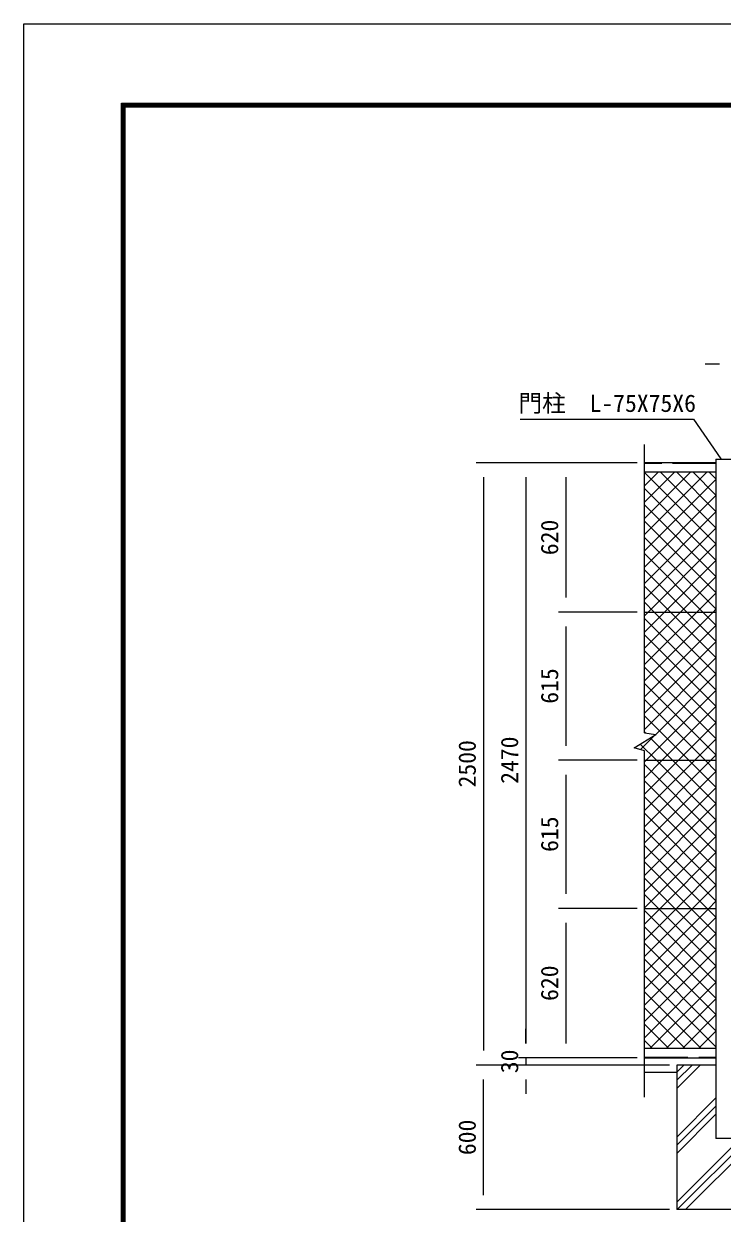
# Model space of a CAD drawing. Units: millimetres, scale not verified. Extents: x -6300 to 6300, y -4455 to 4455.
# Drawn here: x -6300 to -3402, y -482 to 4455 of the extents above; entities that cross this region are included whole.
import ezdxf
from ezdxf.enums import TextEntityAlignment as Align

# ---------------------------------------------------------------- set-up
doc = ezdxf.new("R2010")
doc.units = ezdxf.units.MM
doc.header["$LTSCALE"] = 30
doc.linetypes.add('DASHED', pattern=[7.5, 6, -1.5])
for name, color, linetype, lineweight in [('0-0_D-STR-DIM', 7, 'Continuous', 9), ('0-2_D-STR1', 1, 'Continuous', 18), ('0-3_D-STR3', 3, 'Continuous', 13), ('0-4_D-STR4', 7, 'Continuous', 9), ('0-7_D-DCR-HCH', 7, 'Continuous', 9), ('0-9_D-STR2', 7, 'Continuous', 9), ('0-A_D-TTL', 7, 'Continuous', 9)]:
    doc.layers.add(name, color=color, linetype=linetype, lineweight=lineweight)
doc.styles.add('ＭＳ ゴシック', font='')
doc.styles.get('ＭＳ ゴシック').set_extended_font_data('MS Gothic')

msp = doc.modelspace()

# ---------------------------------------------------------------- linework, layer by layer
at = {"layer": '0-0_D-STR-DIM'}
for p, q in [((-3413.08, 3042.26), (-3473.08, 3042.26)), ((-3724.75, 1512.13), (-3724.75, 2708.88)), ((-3754.75, 2633.41), (-4422.78, 2633.41)), ((-3754.75, 2633.41), (-4246.91, 2633.41)), ((-3754.75, 2633.41), (-4080.94, 2633.41)), ((-4392.78, 2573.41), (-4392.78, 193.41)), ((-4216.91, 2573.41), (-4216.91, 223.41)), ((-4050.94, 2573.41), (-4050.94, 2073.41)), ((-3754.75, 2013.41), (-4080.94, 2013.41)), ((-3754.75, 2013.41), (-4080.94, 2013.41)), ((-4050.94, 1953.41), (-4050.94, 1458.41)), ((-3766.84, 1449.78), (-3677.06, 1505.49)), ((-3724.75, 1512.13), (-3677.06, 1505.49)), ((-3724.75, 1437.78), (-3766.84, 1449.78)), ((-3724.75, -0.38), (-3724.75, 1437.78)), ((-3754.75, 1398.41), (-4080.94, 1398.41)), ((-3754.75, 1398.41), (-4080.94, 1398.41)), ((-4050.94, 1338.41), (-4050.94, 843.41)), ((-3754.75, 783.41), (-4080.94, 783.41)), ((-3754.75, 783.41), (-4080.94, 783.41)), ((-4050.94, 723.41), (-4050.94, 223.41)), ((-4216.91, 223.41), (-4216.91, 283.41)), ((-3754.75, 163.41), (-4246.91, 163.41)), ((-3754.75, 163.41), (-4246.91, 163.41)), ((-4216.91, 163.41), (-4216.91, 133.41)), ((-3754.75, 163.41), (-4080.94, 163.41)), ((-3620.58, 133.41), (-4422.78, 133.41)), ((-3620.58, 133.41), (-4422.78, 133.41)), ((-3620.58, 133.41), (-4246.91, 133.41)), ((-4392.78, -406.59), (-4392.78, 73.41)), ((-4216.91, 73.41), (-4216.91, 13.41)), ((-3620.58, -466.59), (-4422.78, -466.59))]:
    msp.add_line(p, q, dxfattribs=at)
msp.add_lwpolyline([(-4240.47, 2814.38), (-3521.45, 2814.38), (-3407.66, 2650.05)], dxfattribs=at)
at = {"layer": '0-2_D-STR1'}
for p, q in [((-3428.08, 2633.41), (-3724.75, 2633.41)), ((-3428.08, 2648.41), (-3428.08, -171.59)), ((-3428.08, 2648.41), (-3353.08, 2648.41)), ((-3428.08, 2593.41), (-3724.75, 2593.41)), ((-3724.75, 203.41), (-3428.08, 203.41)), ((-3724.75, 163.41), (-3428.08, 163.41)), ((-3353.08, -171.59), (-3428.08, -171.59))]:
    msp.add_line(p, q, dxfattribs=at)
at = {"layer": '0-2_D-STR1', "linetype": 'DASHED'}
for p, q in [((-3428.08, 2630.41), (-3724.75, 2630.41)), ((-3724.75, 166.41), (-3428.08, 166.41))]:
    msp.add_line(p, q, dxfattribs=at)
at = {"layer": '0-3_D-STR3'}
for p, q in [((-3724.75, 2013.41), (-3428.08, 2013.41)), ((-3724.75, 1398.41), (-3428.08, 1398.41)), ((-3724.75, 783.41), (-3428.08, 783.41))]:
    msp.add_line(p, q, dxfattribs=at)
at = {"layer": '0-4_D-STR4'}
for p, q in [((-3724.75, 103.41), (-3590.58, 103.41)), ((-3590.58, 133.41), (-3590.58, -466.59)), ((-3428.08, 133.41), (-3590.58, 133.41)), ((-3190.58, -466.59), (-3590.58, -466.59))]:
    msp.add_line(p, q, dxfattribs=at)
at = {"layer": '0-7_D-DCR-HCH'}
for p, q in [((-3590.58, 36.28), (-3493.45, 133.41)), ((-3590.58, 69.96), (-3527.13, 133.41)), ((-3590.58, 103.64), (-3560.8, 133.41)), ((-3590.58, -165.77), (-3428.08, -3.27)), ((-3590.58, -435.18), (-3190.58, -35.18)), ((-3590.58, -199.45), (-3428.08, -36.95)), ((-3590.58, -233.12), (-3428.08, -70.62)), ((-3588.31, -466.59), (-3190.58, -68.86)), ((-3554.64, -466.59), (-3190.58, -102.53))]:
    msp.add_line(p, q, dxfattribs=at)
at = {"layer": '0-9_D-STR2'}
for p, q in [((-3724.75, 2536.74), (-3668.08, 2593.41)), ((-3724.75, 2469.39), (-3600.73, 2593.41)), ((-3724.75, 2402.03), (-3533.37, 2593.41)), ((-3724.75, 2334.68), (-3466.02, 2593.41)), ((-3428.08, 2296.31), (-3724.75, 2592.98)), ((-3428.08, 2363.66), (-3657.83, 2593.41)), ((-3428.08, 2431.01), (-3590.47, 2593.41)), ((-3428.08, 2498.36), (-3523.12, 2593.41)), ((-3428.08, 2565.72), (-3455.77, 2593.41)), ((-3724.75, 2267.33), (-3428.08, 2564)), ((-3428.08, 2228.96), (-3724.75, 2525.63)), ((-3724.75, 2199.98), (-3428.08, 2496.65)), ((-3428.08, 2161.6), (-3724.75, 2458.28)), ((-3724.75, 2132.63), (-3428.08, 2429.3)), ((-3428.08, 2094.25), (-3724.75, 2390.92)), ((-3724.75, 2065.27), (-3428.08, 2361.95)), ((-3428.08, 2026.9), (-3724.75, 2323.57)), ((-3709.26, 2013.41), (-3428.08, 2294.59)), ((-3641.91, 2013.41), (-3428.08, 2227.24)), ((-3574.56, 2013.41), (-3428.08, 2159.89)), ((-3507.21, 2013.41), (-3428.08, 2092.54)), ((-3439.85, 2013.41), (-3428.08, 2025.19)), ((-3724.75, 1997.92), (-3709.26, 2013.41)), ((-3724.75, 1930.57), (-3641.91, 2013.41)), ((-3724.75, 1863.22), (-3574.56, 2013.41)), ((-3724.75, 1795.87), (-3507.21, 2013.41)), ((-3724.75, 1728.52), (-3439.85, 2013.41)), ((-3428.08, 1690.14), (-3724.75, 1986.81)), ((-3724.75, 1661.16), (-3428.08, 1957.84)), ((-3428.08, 1622.79), (-3724.75, 1919.46)), ((-3724.75, 1593.81), (-3428.08, 1890.48)), ((-3428.08, 1555.44), (-3724.75, 1852.11)), ((-3724.75, 1526.46), (-3428.08, 1823.13)), ((-3428.08, 1488.09), (-3724.75, 1784.76)), ((-3678.2, 1505.65), (-3428.08, 1755.78)), ((-3428.08, 1420.73), (-3724.75, 1717.41)), ((-3718.1, 1398.41), (-3428.08, 1688.43)), ((-3650.74, 1398.41), (-3428.08, 1621.08)), ((-3583.39, 1398.41), (-3428.08, 1553.72)), ((-3741.34, 1442.51), (-3680.49, 1503.36)), ((-3721.01, 1511.61), (-3724.75, 1515.35)), ((-3516.04, 1398.41), (-3428.08, 1486.37)), ((-3724.75, 1391.76), (-3718.1, 1398.41)), ((-3724.75, 1324.4), (-3650.74, 1398.41)), ((-3724.75, 1257.05), (-3583.39, 1398.41)), ((-3724.75, 1189.7), (-3516.04, 1398.41)), ((-3428.08, 1083.97), (-3724.75, 1380.65)), ((-3724.75, 1055), (-3428.08, 1351.67)), ((-3428.08, 1016.62), (-3724.75, 1313.29)), ((-3724.75, 987.64), (-3428.08, 1284.32)), ((-3428.08, 949.27), (-3724.75, 1245.94)), ((-3724.75, 920.29), (-3428.08, 1216.96)), ((-3428.08, 881.92), (-3724.75, 1178.59)), ((-3724.75, 852.94), (-3428.08, 1149.61)), ((-3428.08, 814.57), (-3724.75, 1111.24)), ((-3724.75, 785.59), (-3428.08, 1082.26)), ((-3464.27, 783.41), (-3724.75, 1043.89)), ((-3531.62, 783.41), (-3724.75, 976.53)), ((-3592.22, 783.41), (-3428.08, 947.56)), ((-3598.98, 783.41), (-3724.75, 909.18)), ((-3666.33, 783.41), (-3724.75, 841.83)), ((-3524.87, 783.41), (-3428.08, 880.2)), ((-3724.75, 650.88), (-3592.22, 783.41)), ((-3724.75, 583.53), (-3524.87, 783.41)), ((-3428.08, 477.81), (-3724.75, 774.48)), ((-3724.75, 448.83), (-3428.08, 745.5)), ((-3428.08, 545.16), (-3666.33, 783.41)), ((-3428.08, 612.51), (-3598.98, 783.41)), ((-3428.08, 679.86), (-3531.62, 783.41)), ((-3428.08, 747.21), (-3464.27, 783.41)), ((-3428.08, 410.45), (-3724.75, 707.13)), ((-3724.75, 381.48), (-3428.08, 678.15)), ((-3428.08, 343.1), (-3724.75, 639.77)), ((-3724.75, 314.12), (-3428.08, 610.8)), ((-3428.08, 275.75), (-3724.75, 572.42)), ((-3724.75, 246.77), (-3428.08, 543.44)), ((-3428.08, 208.4), (-3724.75, 505.07)), ((-3700.76, 203.41), (-3428.08, 476.09)), ((-3490.44, 203.41), (-3724.75, 437.72)), ((-3633.41, 203.41), (-3428.08, 408.74)), ((-3557.79, 203.41), (-3724.75, 370.37)), ((-3625.14, 203.41), (-3724.75, 303.01)), ((-3566.06, 203.41), (-3428.08, 341.39)), ((-3498.7, 203.41), (-3428.08, 274.04)), ((-3692.49, 203.41), (-3724.75, 235.66)), ((-3431.35, 203.41), (-3428.08, 206.69))]:
    msp.add_line(p, q, dxfattribs=at)
for points in [[(-3428.08, 1959.55), (-3481.94, 2013.41), (-3724.75, 2256.22)], [(-3428.08, 1892.2), (-3549.29, 2013.41), (-3724.75, 2188.87)], [(-3428.08, 1824.84), (-3616.64, 2013.41), (-3724.75, 2121.52)], [(-3428.08, 1757.49), (-3683.99, 2013.41), (-3724.75, 2054.16)], [(-3428.08, 1353.38), (-3473.1, 1398.41), (-3724.75, 1650.05)], [(-3428.08, 1286.03), (-3540.46, 1398.41), (-3724.75, 1582.7)], [(-3428.08, 1218.68), (-3607.81, 1398.41), (-3700.41, 1491.01)], [(-3428.08, 1151.33), (-3675.16, 1398.41), (-3741.97, 1465.22)], [(-3724.75, 1122.35), (-3448.69, 1398.41), (-3428.08, 1419.02)], [(-3724.75, 718.24), (-3659.58, 783.41), (-3428.08, 1014.91)], [(-3724.75, 516.18), (-3457.52, 783.41), (-3428.08, 812.85)]]:
    msp.add_lwpolyline(points, dxfattribs=at)
at = {"layer": '0-A_D-TTL', "color": 2, "lineweight": 18}
msp.add_lwpolyline([(-6300, 4455), (6300, 4455), (6300, -4455), (-6300, -4455)], close=True, dxfattribs=at)
at = {"layer": '0-A_D-TTL'}
for points in [[(-5895, 4125), (5895, 4125), (5895, -4125), (-5895, -4125)], [(-5891.25, 4121.25), (5891.25, 4121.25), (5891.25, -4121.25), (-5891.25, -4121.25)], [(-5887.5, 4117.5), (5887.5, 4117.5), (5887.5, -4117.5), (-5887.5, -4117.5)], [(-5883.75, 4113.75), (5883.75, 4113.75), (5883.75, -4113.75), (-5883.75, -4113.75)], [(-5880, 4110), (5880, 4110), (5880, -4110), (-5880, -4110)]]:
    msp.add_lwpolyline(points, close=True, dxfattribs=at)

# ---------------------------------------------------------------- texts
at = {"layer": '0-0_D-STR-DIM', "style": 'ＭＳ ゴシック'}
msp.add_text('門柱\u3000L-75X75X6', height=72.14, dxfattribs=at).set_placement((-4247.85, 2822.47), align=Align.BOTTOM_LEFT)
for s, p in [('620', (-4061.06, 2249.53)), ('615', (-4061.06, 1633.01)), ('2470', (-4227.03, 1300.53)), ('2500', (-4402.9, 1285.53)), ('615', (-4061.06, 1018.01)), ('620', (-4061.06, 399.53)), ('30', (-4227.03, 99.47)), ('600', (-4402.9, -240.47))]:
    msp.add_text(s, height=72.14, rotation=90, dxfattribs=at).set_placement(p, align=Align.BOTTOM_LEFT)

doc.saveas('drawing.dxf')
